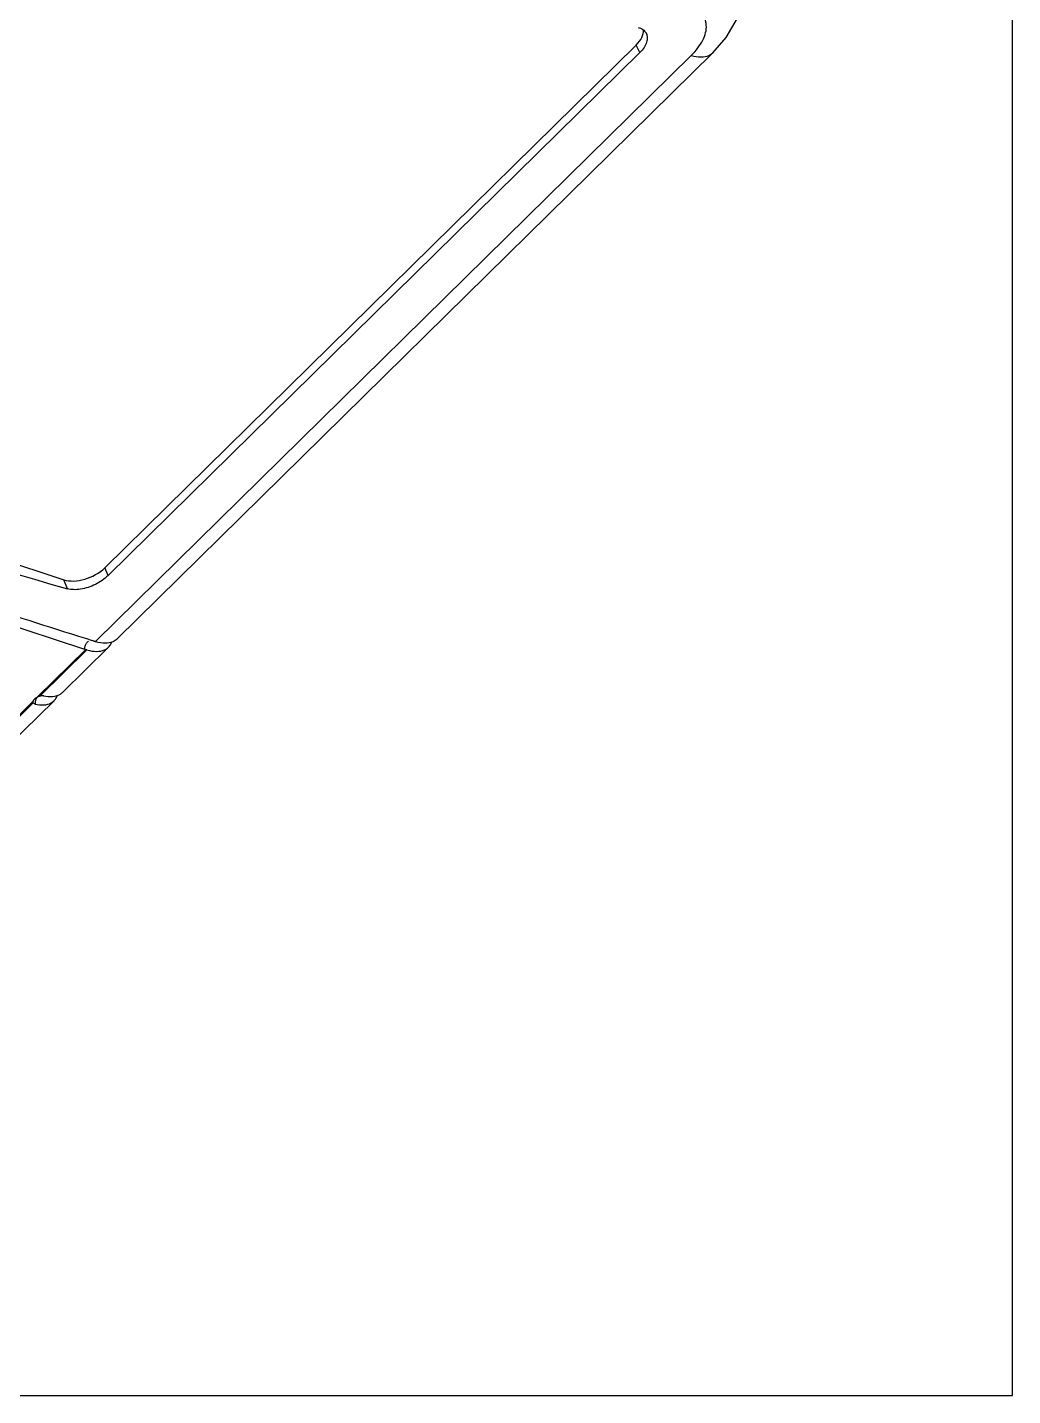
# Model space of a CAD drawing. Header units: millimetres. Extents: x 1786 to 2940, y -3417 to -1928.
# Drawn here: x 2230.5 to 2317.4, y -3409.7 to -3289.1 of the extents above; entities that cross this region are included whole.
import ezdxf

# ---------------------------------------------------------------- set-up
doc = ezdxf.new("R2010")
doc.units = ezdxf.units.MM

# ---------------------------------------------------------------- blocks, each defined once
blk = doc.blocks.new('*u7')
at = {"color": 7, "linetype": 'Continuous'}
for p, q in [((-40.23373342860032, 69.18077071637754, -3e-09), (-44.72958889990014, 64.75900520557752, -3e-09)), ((-38.04945805980014, 69.52208237857758, -3e-09), (-42.69688530170015, 64.9512429414774, -3e-09)), ((-42.6927684115999, 64.80678676727757, -3e-09), (-37.81797766480031, 69.60124284667745, -3e-09)), ((-47.84060450700008, 59.74378502107743, -3e-09), (-43.15608777219995, 64.35110273067744, -3e-09)), ((-42.6863832736999, 64.83997464127742, -3e-09), (-42.6927684115999, 64.80678676727757, -3e-09)), ((-45.57184353599996, 63.93063060037753, -3e-09), (-50.06769900730023, 59.50886508967756, -3e-09)), ((-43.38756816720024, 64.27194226257757, -3e-09), (-47.95920952379993, 59.77563978867738, -3e-09)), ((16.96331950249987, 38.35067042657738, -3e-09), (-47.72085817630023, 59.70319696687739, -3e-09)), ((-50.90995364340006, 58.68049048437751, -3e-09), (-109.2904722297003, 1.262060280577543, -3e-09)), ((-48.80146415990021, 58.94726518347738, -3e-09), (-107.1819826441001, 1.528835080077442, -3e-09)), ((-48.56993271230021, 58.87886065577754, -3e-09), (-48.62583136269996, 58.89628628527748, -3e-09)), ((-48.56661795570017, 58.87675491187747, -3e-09), (-48.48169413799997, 58.84987728667738, -3e-09)), ((-46.04106823810025, 53.77960125257755, -3e-09), (-45.68442808400005, 52.89509231217744, -3e-09)), ((-102.1278657676003, 1.249851226277542, -3e-09), (-50.02166901120017, 52.49735799897735, -3e-09)), ((-50.02166901120017, 52.49735799897735, -3e-09), (-49.70959840940031, 51.72338671687749, -3e-09)), ((6.685587668999688, 35.60752383087743, -3e-09), (-45.68442808400005, 52.89509231217744, -3e-09)), ((-49.70959840940031, 51.72338671687749, -3e-09), (-101.7715310956, 0.5194145596774433, -3e-09)), ((-102.1278657676003, 1.249851226277542, -3e-09), (-101.7715310956, 0.5194145596774433, -3e-09))]:
    blk.add_line(p, q, dxfattribs=at)
at = {"color": 7, "linetype": 'Continuous', "elevation": -3e-09}
blk.add_lwpolyline([(-109.2906129256003, 1.2618840437774), (-110.5975409457001, -0.2368719080225219), (-111.7135446950001, -2.106687781722485), (-112.3678116066003, -4.035530020922579), (-112.5660417127001, -5.93978240362253), (-112.3388593035002, -7.756791552322511), (-112.0352001223, -8.725800615622575)], dxfattribs=at)
at = {"color": 7, "linetype": 'Continuous'}
for centre, radius, start, end in [((-43.90134522359995, 65.04420744317758, -3e-09), 1.031776962, 344.4712429478984, 347.9314453226978), ((-43.89654244810026, 65.0431701626776, -3e-09), 1.0268634602, 347.9320134005018, 349.8231504179947), ((-45.8627903503002, 67.34451916287753, -3e-09), 7.853846722, 254.5183962470104, 255.4143226223098), ((-45.23132303130024, 67.2449722844774, -3e-09), 7.942050124500001, 250.8198141219989, 251.7319767909057), ((-50.81431108230026, 51.68286647707737, -3e-09), 7.5381059489, 74.0499568939027, 74.51281134310301), ((-50.77683848820016, 51.81152233747753, -3e-09), 7.4041057204, 73.57307576488789, 74.05518374279201), ((-50.23996025320002, 53.60734286287743, -3e-09), 5.529768042200001, 73.02837213300036, 73.64684254899817), ((-818.1887758990001, -2372.834415413722, -3e-09), 2550.5955169487, 72.17873588589904, 72.43572864608957)]:
    blk.add_arc(centre, radius, start, end, dxfattribs=at)
for centre, major_axis, ratio, start_param, end_param in [((213.1244386267999, -575.6138128391226, -3e-09), (-550.5453401135, 594.5218599807), 0.4753008336, -0.7559615719, -0.6644685313), ((-47.5876216513002, 51.01986384357747, -3e-09), (2.7695325497, 1.153449518), 0.5908542771999999, 0.5989577016, 2.1685360533), ((-99.64491195100027, -0.1795424319225276, -3e-09), (2.773603247200001, 1.1525280363), 0.5895155662, 8.4538580614, 9.2190855609)]:
    blk.add_ellipse(centre, major_axis=major_axis, ratio=ratio, start_param=start_param, end_param=end_param, dxfattribs=at)
for points, start_tangent, end_tangent in [([(-43.71347775699996, 64.25920646947748, -3e-09), (-44.59335067250004, 64.33267772277759, -3e-09), (-45.28942641530011, 64.13975143907737, -3e-09), (-45.57038673019997, 63.92914512217749, -3e-09)], (-0.977439561694308, 0.2112153006646043), (-0.7139636098126234, -0.7001828074605432)), ([(-44.72813209410015, 64.75751972737748, -3e-09), (-44.91982615750021, 64.51978457467749, -3e-09), (-45.05711794009994, 64.22709335847753, -3e-09)], (-0.7139636098143621, -0.7001828074587704), (-0.321784462426059, -0.9468129486552095)), ([(-42.87122312090014, 65.08758107477752, -3e-09), (-43.75109603640021, 65.16105232797759, -3e-09), (-44.44717177920029, 64.9681260442776, -3e-09), (-44.72813209410015, 64.75751972737748, -3e-09)], (-0.977439561694308, 0.2112153006646043), (-0.7139636098126234, -0.7001828074605432)), ([(-43.15608777219995, 64.35110273067744, -3e-09), (-43.22558284110028, 64.32158298177751, -3e-09), (-43.30289619860014, 64.29459913137748, -3e-09), (-43.38756816720024, 64.27194226257757, -3e-09)], (-0.9077794211753135, -0.4194478781572425), (-0.9756602916837823, -0.2192874716702184)), ([(-43.17574252780014, 64.32969921117751, -3e-09), (-43.04010109040019, 64.48067500527759, -3e-09)], (0.7657861809553017, 0.6430952690370952), (0.568364801700736, 0.8227766721217145)), ([(-42.73685023489998, 64.69856576537745, -3e-09), (-42.80695718630022, 64.60011949997738, -3e-09), (-42.8982350135002, 64.51034589617757, -3e-09), (-43.01324771190002, 64.42672321197756, -3e-09), (-43.15608777219995, 64.35110273067744, -3e-09)], (-0.4921398381097296, -0.870516157084594), (-0.9146896613749764, -0.404156929142296)), ([(-43.04010109040019, 64.48067500527759, -3e-09), (-42.90723203790003, 64.76797805797742, -3e-09)], (0.5683648016750549, 0.8227766721394546), (0.2677087228113246, 0.9634998908825726)), ([(-42.88583454960008, 64.86173667627736, -3e-09), (-42.87122312090014, 65.08758107477752, -3e-09)], (0.1766731374709753, 0.984269578162488), (-0.05142036482582663, 0.9986770980057463)), ([(-42.87122312090014, 65.08758107477752, -3e-09), (-42.75402534850036, 65.03292899967755, -3e-09), (-42.69688530170015, 64.9512429414774, -3e-09)], (0.9774395617405972, -0.2112153004503924), (0.3429764621737545, -0.9393439979021397)), ([(-42.6927684115999, 64.80678676727757, -3e-09), (-42.73685023489998, 64.69856576537745, -3e-09)], (-0.2384179435435693, -0.9711626455936491), (-0.4921398382795919, -0.8705161569885634)), ([(-42.69688530170015, 64.9512429414774, -3e-09), (-42.68401547980011, 64.88248354887742, -3e-09), (-42.68634928239999, 64.83997003957757, -3e-09)], (0.3429764620497698, -0.9393439979474096), (-0.1341548674065097, -0.990960378396201)), ([(-43.60620171830033, 64.2476147540774, -3e-09), (-43.71347775699996, 64.25920646947748, -3e-09)], (-0.9998372501989026, 0.01804087344607452), (-0.9774395617535853, 0.2112153003902871)), ([(-43.38756816720024, 64.27194226257757, -3e-09), (-43.49571330780009, 64.25338421657739, -3e-09), (-43.60620171830033, 64.2476147540774, -3e-09)], (-0.975660291783488, -0.2192874712266055), (-0.9998372502015611, 0.01804087329873936)), ([(-48.80146415990021, 58.94726518347738, -3e-09), (-49.75678374280005, 59.0893095109775, -3e-09), (-50.5231040617, 58.94132948517745, -3e-09), (-50.90862476590019, 58.67911977517747, -3e-09)], (-0.9636989372148506, 0.2669913077442179), (-0.7179776337591351, -0.6960661731628921)), ([(-50.06637012979991, 59.50749438037747, -3e-09), (-50.2107473164001, 59.34085734517748, -3e-09), (-50.39064642199992, 58.9886652529774, -3e-09)], (-0.7179776337601715, -0.6960661731618231), (-0.3291315628361875, -0.9442840750245707)), ([(-47.95920952379993, 59.77563978867738, -3e-09), (-48.91452910670023, 59.91768411627754, -3e-09), (-49.68084942560017, 59.76970409037745, -3e-09), (-50.06637012979991, 59.50749438037747, -3e-09)], (-0.9636989372148506, 0.2669913077442179), (-0.7179776337591351, -0.6960661731628921)), ([(-47.72085817630023, 59.70319696687739, -3e-09), (-47.77693899830001, 59.38910609257755, -3e-09), (-47.92087257920002, 59.10484076247758, -3e-09), (-48.12595756969995, 58.90313549327743, -3e-09)], (-0.02317922916952055, -0.99973132557458), (-0.8369882272311667, -0.5472208945905016)), ([(-50.02166901120017, 52.49735799897735, -3e-09), (-49.46194820420033, 52.95944966597744, -3e-09), (-48.78905306349998, 53.35641403907744, -3e-09), (-48.06844058129991, 53.64919970217761, -3e-09), (-47.33907710030007, 53.8243166225775, -3e-09), (-46.63986694530013, 53.8692182949776, -3e-09), (-46.04106823810025, 53.77960125257755, -3e-09)], (0.7129570055754789, 0.7012077496725536), (0.9615019998209718, -0.2747979336535706)), ([(-107.1819826441001, 1.528835080077442, -3e-09), (-108.1372988205003, 1.670879362077585, -3e-09), (-108.9036185667001, 1.522901101577418, -3e-09), (-109.2891433049003, 1.260689688577486, -3e-09)], (-0.9636989583644142, 0.266991231405346), (-0.7179778055495751, -0.6960659959646187)), ([(-107.1819826441001, 1.528835080077442, -3e-09), (-107.8363504491003, 0.7870781813774101, -3e-09), (-108.3114682893001, 0.02767867907755317, -3e-09), (-108.5873483945002, -0.7191413067225767, -3e-09), (-108.6533338292002, -1.425432536922472, -3e-09), (-108.5067374273999, -2.065239138422612, -3e-09), (-108.1529078741, -2.61463164002248, -3e-09), (-107.6064142648002, -3.052465784322521, -3e-09)], (-0.7128843198315474, -0.7012816456590835), (0.8604518482624971, -0.5095317623285645)), ([(-102.7732023244002, -0.6088146723225236, -3e-09), (-102.8679486057999, -0.24835254122263, -3e-09), (-102.8035533972002, 0.231433297577496, -3e-09), (-102.5481225609001, 0.7481114961774438, -3e-09), (-102.1278657676003, 1.249851226277542, -3e-09)], (-0.4343378422480477, 0.9007500423487695), (0.7129570055905063, 0.7012077496572744)), ([(-101.9605061675002, -1.218305952422497, -3e-09), (-102.4296395005003, -1.001220060622472, -3e-09), (-102.7424192034, -0.6671633409225706, -3e-09), (-102.7732023244002, -0.6088146723225236, -3e-09)], (-0.960551991513734, 0.2781004703322154), (-0.4343378422286983, 0.9007500423580997))]:
    blk.add_spline(points, degree=3, dxfattribs=dict(at, start_tangent=start_tangent, end_tangent=end_tangent))

msp = doc.modelspace()

# ---------------------------------------------------------------- linework, layer by layer
at = {"layer": 'Defpoints', "color": 2, "elevation": -3e-09}
msp.add_lwpolyline([(2067.794016160957, -3409.718440672838), (2317.401176861021, -3409.718440672838), (2317.401176861021, -3060.626840182116), (2067.794016160957, -3060.626840182116)], close=True, dxfattribs=at)

# ---------------------------------------------------------------- block references
at = {"xscale": 0.9, "yscale": 0.9, "zscale": 0.9, "rotation": 180}
msp.add_blockref('*u7', (2192.597596510989, -3290.172640427477, -3e-09), dxfattribs=at)

doc.saveas('drawing.dxf')
